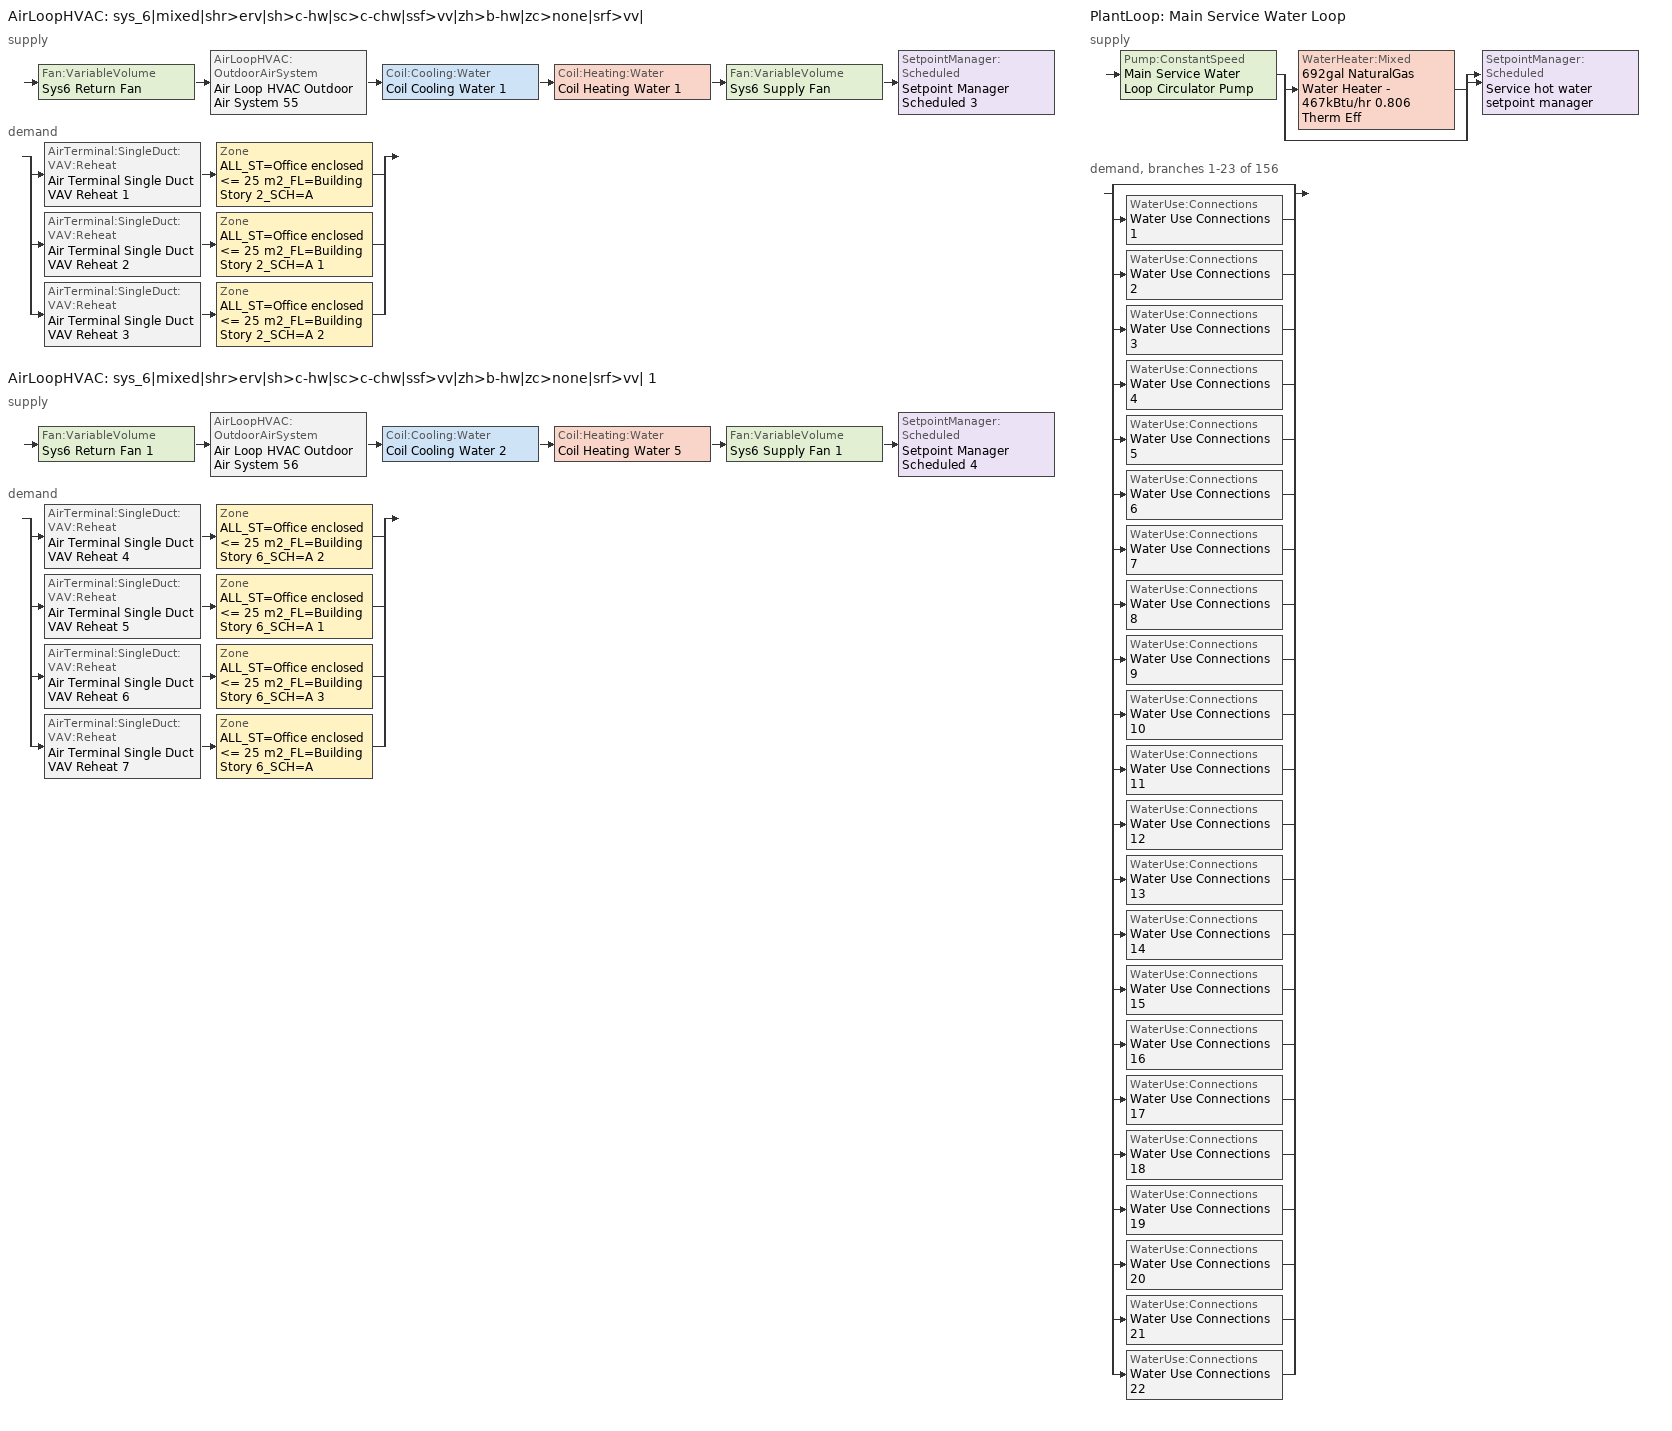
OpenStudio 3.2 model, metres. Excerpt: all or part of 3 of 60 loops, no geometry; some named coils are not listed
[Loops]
AirLoopHVAC 'sys_6|mixed|shr>erv|sh>c-hw|sc>c-chw|ssf>vv|zh>b-hw|zc>none|srf>vv|'
 supply: Fan:VariableVolume 'Sys6 Return Fan' > AirLoopHVAC:OutdoorAirSystem 'Air Loop HVAC Outdoor Air System 55' > Coil:Cooling:Water 'Coil Cooling Water 1' > Coil:Heating:Water 'Coil Heating Water 1' > Fan:VariableVolume 'Sys6 Supply Fan' > SetpointManager:Scheduled 'Setpoint Manager Scheduled 3'
 demand: split
  | AirTerminal:SingleDuct:VAV:Reheat 'Air Terminal Single Duct VAV Reheat 1' > Zone 'ALL_ST=Office enclosed <= 25 m2_FL=Building Story 2_SCH=A'
  | AirTerminal:SingleDuct:VAV:Reheat 'Air Terminal Single Duct VAV Reheat 2' > Zone 'ALL_ST=Office enclosed <= 25 m2_FL=Building Story 2_SCH=A 1'
  | AirTerminal:SingleDuct:VAV:Reheat 'Air Terminal Single Duct VAV Reheat 3' > Zone 'ALL_ST=Office enclosed <= 25 m2_FL=Building Story 2_SCH=A 2'
AirLoopHVAC 'sys_6|mixed|shr>erv|sh>c-hw|sc>c-chw|ssf>vv|zh>b-hw|zc>none|srf>vv| 1'
 supply: Fan:VariableVolume 'Sys6 Return Fan 1' > AirLoopHVAC:OutdoorAirSystem 'Air Loop HVAC Outdoor Air System 56' > Coil:Cooling:Water 'Coil Cooling Water 2' > Coil:Heating:Water 'Coil Heating Water 5' > Fan:VariableVolume 'Sys6 Supply Fan 1' > SetpointManager:Scheduled 'Setpoint Manager Scheduled 4'
 demand: split
  | AirTerminal:SingleDuct:VAV:Reheat 'Air Terminal Single Duct VAV Reheat 4' > Zone 'ALL_ST=Office enclosed <= 25 m2_FL=Building Story 6_SCH=A 2'
  | AirTerminal:SingleDuct:VAV:Reheat 'Air Terminal Single Duct VAV Reheat 5' > Zone 'ALL_ST=Office enclosed <= 25 m2_FL=Building Story 6_SCH=A 1'
  | AirTerminal:SingleDuct:VAV:Reheat 'Air Terminal Single Duct VAV Reheat 6' > Zone 'ALL_ST=Office enclosed <= 25 m2_FL=Building Story 6_SCH=A 3'
  | AirTerminal:SingleDuct:VAV:Reheat 'Air Terminal Single Duct VAV Reheat 7' > Zone 'ALL_ST=Office enclosed <= 25 m2_FL=Building Story 6_SCH=A'
PlantLoop 'Main Service Water Loop'
 supply: Pump:ConstantSpeed 'Main Service Water Loop Circulator Pump' > split
  | WaterHeater:Mixed '692gal NaturalGas Water Heater - 467kBtu/hr 0.806 Therm Eff'
  | bypass
  join > SetpointManager:Scheduled 'Service hot water setpoint manager'
 demand, branches 1-23 of 156: split
  | bypass
  | WaterUse:Connections 'Water Use Connections 1'
  | WaterUse:Connections 'Water Use Connections 2'
  | WaterUse:Connections 'Water Use Connections 3'
  | WaterUse:Connections 'Water Use Connections 4'
  | WaterUse:Connections 'Water Use Connections 5'
  | WaterUse:Connections 'Water Use Connections 6'
  | WaterUse:Connections 'Water Use Connections 7'
  | WaterUse:Connections 'Water Use Connections 8'
  | WaterUse:Connections 'Water Use Connections 9'
  | WaterUse:Connections 'Water Use Connections 10'
  | WaterUse:Connections 'Water Use Connections 11'
  | WaterUse:Connections 'Water Use Connections 12'
  | WaterUse:Connections 'Water Use Connections 13'
  | WaterUse:Connections 'Water Use Connections 14'
  | WaterUse:Connections 'Water Use Connections 15'
  | WaterUse:Connections 'Water Use Connections 16'
  | WaterUse:Connections 'Water Use Connections 17'
  | WaterUse:Connections 'Water Use Connections 18'
  | WaterUse:Connections 'Water Use Connections 19'
  | WaterUse:Connections 'Water Use Connections 20'
  | WaterUse:Connections 'Water Use Connections 21'
  | WaterUse:Connections 'Water Use Connections 22'
[Sizing:Zone] Zone Cooling Design Supply Air Temperature Input Method=TemperatureDifference; Zone Cooling Design Supply Air Temperature {C}=14; Zone Cooling Design Supply Air Temperature Difference {deltaC}=11; Zone Heating Design Supply Air Temperature Input Method=TemperatureDifference; Zone Heating Design Supply Air Temperature {C}=40; Zone Heating Design Supply Air Temperature Difference {deltaC}=21; Zone Cooling Design Supply Air Humidity Ratio {kg-H2O/kg-air}=0.0085; Zone Heating Design Supply Air Humidity Ratio {kg-H2O/kg-air}=0.008; Zone Heating Sizing Factor=1.3; Zone Cooling Sizing Factor=1.1; Cooling Design Air Flow Method=DesignDay; Heating Design Air Flow Method=DesignDay; Account for Dedicated Outdoor Air System=No; Dedicated Outdoor Air System Control Strategy=NeutralSupplyAir; Dedicated Outdoor Air Low Setpoint Temperature for Design {C}=autosize; Dedicated Outdoor Air High Setpoint Temperature for Design {C}=autosize
ALL_ST=Office enclosed <= 25 m2_FL=Building Story 6_SCH=A; ALL_ST=Office enclosed <= 25 m2_FL=Building Story 6_SCH=A 1; ALL_ST=Office enclosed <= 25 m2_FL=Building Story 6_SCH=A 2; ALL_ST=Office enclosed <= 25 m2_FL=Building Story 2_SCH=A; ALL_ST=Office enclosed <= 25 m2_FL=Building Story 2_SCH=A 1; ALL_ST=Office enclosed <= 25 m2_FL=Building Story 2_SCH=A 2; ALL_ST=Office enclosed <= 25 m2_FL=Building Story 6_SCH=A 3
[Zone equipment]
ALL_ST=Office enclosed <= 25 m2_FL=Building Story 6_SCH=A: Zone HVAC Baseboard Convective Water 74, Air Terminal Single Duct VAV Reheat 7
ALL_ST=Office enclosed <= 25 m2_FL=Building Story 6_SCH=A 1: Zone HVAC Baseboard Convective Water 72, Air Terminal Single Duct VAV Reheat 5
ALL_ST=Office enclosed <= 25 m2_FL=Building Story 6_SCH=A 2: Zone HVAC Baseboard Convective Water 71, Air Terminal Single Duct VAV Reheat 4
ALL_ST=Office enclosed <= 25 m2_FL=Building Story 2_SCH=A: Zone HVAC Baseboard Convective Water 68, Air Terminal Single Duct VAV Reheat 1
ALL_ST=Office enclosed <= 25 m2_FL=Building Story 2_SCH=A 1: Zone HVAC Baseboard Convective Water 69, Air Terminal Single Duct VAV Reheat 2
ALL_ST=Office enclosed <= 25 m2_FL=Building Story 2_SCH=A 2: Zone HVAC Baseboard Convective Water 70, Air Terminal Single Duct VAV Reheat 3
ALL_ST=Office enclosed <= 25 m2_FL=Building Story 6_SCH=A 3: Zone HVAC Baseboard Convective Water 73, Air Terminal Single Duct VAV Reheat 6
[PlantLoop]
Main Service Water Loop: Glycol Concentration=0; Maximum Loop Temperature {C}=60; Minimum Loop Temperature {C}=10; Plant Loop Volume {m3}=Autocalculate; Load Distribution Scheme=Optimal
[Sizing:Plant]
Main Service Water Loop: Loop Type=Heating; Design Loop Exit Temperature {C}=60; Loop Design Temperature Difference {deltaC}=5; Sizing Option=NonCoincident; Zone Timesteps in Averaging Window=1; Coincident Sizing Factor Mode=None
[AirLoopHVAC] Design Supply Air Flow Rate {m3/s}=autosize; Design Return Air Flow Fraction of Supply Air Flow=1
Name | Availability Schedule
sys_6|mixed|shr>erv|sh>c-hw|sc>c-chw|ssf>vv|zh>b-hw|zc>none|srf>vv| | sys_6|mixed|shr>none|sh>c-hw|sc>c-chw|ssf>vv|zh>b-hw|zc>none|srf>vv| Occ Sch
sys_6|mixed|shr>erv|sh>c-hw|sc>c-chw|ssf>vv|zh>b-hw|zc>none|srf>vv| 1 | sys_6|mixed|shr>none|sh>c-hw|sc>c-chw|ssf>vv|zh>b-hw|zc>none|srf>vv| 1 Occ Sch
[Sizing:System] Type of Load to Size On=Sensible; Design Outdoor Air Flow Rate {m3/s}=Autosize; Central Heating Maximum System Air Flow Ratio=0.3; Preheat Design Temperature {C}=7; Preheat Design Humidity Ratio {kg-H2O/kg-Air}=0.008; Precool Design Temperature {C}=12.8; Precool Design Humidity Ratio {kg-H2O/kg-Air}=0.008; Central Cooling Design Supply Air Temperature {C}=13; Central Heating Design Supply Air Temperature {C}=13.1; Sizing Option=NonCoincident; 100% Outdoor Air in Cooling=No; 100% Outdoor Air in Heating=No; Central Cooling Design Supply Air Humidity Ratio {kg-H2O/kg-Air}=0.0085; Central Heating Design Supply Air Humidity Ratio {kg-H2O/kg-Air}=0.008; Cooling Design Air Flow Method=DesignDay; Cooling Design Air Flow Rate {m3/s}=0; Heating Design Air Flow Method=DesignDay; Heating Design Air Flow Rate {m3/s}=0; System Outdoor Air Method=ZoneSum; Zone Maximum Outdoor Air Fraction=1; Cooling Supply Air Flow Rate Per Floor Area {m3/s-m2}=0.00996765; Cooling Fraction of Autosized Cooling Supply Air Flow Rate=1; Cooling Supply Air Flow Rate Per Unit Cooling Capacity {m3/s-W}=3.94755e-05; Heating Supply Air Flow Rate Per Floor Area {m3/s-m2}=0.00996765; Heating Fraction of Autosized Heating Supply Air Flow Rate=1; Heating Fraction of Autosized Cooling Supply Air Flow Rate=1; Heating Supply Air Flow Rate Per Unit Heating Capacity {m3/s-W}=3.15882e-05; Cooling Design Capacity Method=CoolingDesignCapacity; Cooling Design Capacity {W}=autosize; Cooling Design Capacity Per Floor Area {W/m2}=234.7; Fraction of Autosized Cooling Design Capacity=1; Heating Design Capacity Method=HeatingDesignCapacity; Heating Design Capacity {W}=autosize; Heating Design Capacity Per Floor Area {W/m2}=157; Fraction of Autosized Heating Design Capacity=1; Central Cooling Capacity Control Method=OnOff
sys_6|mixed|shr>erv|sh>c-hw|sc>c-chw|ssf>vv|zh>b-hw|zc>none|srf>vv|; sys_6|mixed|shr>erv|sh>c-hw|sc>c-chw|ssf>vv|zh>b-hw|zc>none|srf>vv| 1
[Controller:OutdoorAir] Minimum Outdoor Air Flow Rate {m3/s}=autosize; Maximum Outdoor Air Flow Rate {m3/s}=Autosize; Economizer Control Type=DifferentialEnthalpy; Economizer Control Action Type=ModulateFlow; Lockout Type=NoLockout; Minimum Limit Type=FixedMinimum; High Humidity Control=No; Heat Recovery Bypass Control Type=BypassWhenOAFlowGreaterThanMinimum
Name | Minimum Outdoor Air Schedule | Controller Mechanical Ventilation
Controller Outdoor Air 55 | sys_6|mixed|shr>none|sh>c-hw|sc>c-chw|ssf>vv|zh>b-hw|zc>none|srf>vv| Occ Sch | Controller Mechanical Ventilation 55
Controller Outdoor Air 56 | sys_6|mixed|shr>none|sh>c-hw|sc>c-chw|ssf>vv|zh>b-hw|zc>none|srf>vv| 1 Occ Sch | Controller Mechanical Ventilation 56
[Controller:MechanicalVentilation] Availability Schedule=Always On Discrete; System Outdoor Air Method=ZoneSum
Controller Mechanical Ventilation 55; Controller Mechanical Ventilation 56
[AirLoopHVAC:OutdoorAirSystem]
Name | Controller
Air Loop HVAC Outdoor Air System 55 | Controller Outdoor Air 55
Air Loop HVAC Outdoor Air System 56 | Controller Outdoor Air 56
[SetpointManager:Scheduled] Control Variable=Temperature
Name | Schedule
Setpoint Manager Scheduled 3 | Supply Air Temp
Setpoint Manager Scheduled 4 | Supply Air Temp 1
Service hot water setpoint manager | Service Water Loop Temp - 140F
[Pump:ConstantSpeed]
Main Service Water Loop Circulator Pump: Rated Flow Rate {m3/s}=autosize; Rated Pump Head {Pa}=642383; Rated Power Consumption {W}=autosize; Motor Efficiency=0.855; Fraction of Motor Inefficiencies to Fluid Stream=0; Pump Control Type=Intermittent; Design Power Sizing Method=PowerPerFlowPerPressure; Design Electric Power per Unit Flow Rate {W/(m3/s)}=348701.1; Design Shaft Power per Unit Flow Rate per Unit Head {W-s/m3-Pa}=1.28205
[Fan:VariableVolume] Availability Schedule=Always On Discrete; Maximum Flow Rate {m3/s}=Autosize; Fan Power Minimum Flow Rate Input Method=Fraction; Fan Power Minimum Flow Fraction=0.68; Fan Power Minimum Air Flow Rate {m3/s}=0; Motor In Airstream Fraction=1; Fan Power Coefficient 1=-2.4176; Fan Power Coefficient 2=9.5874; Fan Power Coefficient 3=-11.559; Fan Power Coefficient 4=5.4009; Fan Power Coefficient 5=0
Name | Fan Total Efficiency | Pressure Rise {Pa} | Motor Efficiency
Sys6 Supply Fan; Sys6 Supply Fan 1 | 0.549965 | 1000 | 0.8461
Sys6 Return Fan; Sys6 Return Fan 1 | 0.299975 | 250 | 0.4615
[AirTerminal:SingleDuct:VAV:Reheat] Availability Schedule=Always On Discrete; Maximum Air Flow Rate {m3/s}=AutoSize; Zone Minimum Air Flow Input Method=Constant; Constant Minimum Air Flow Fraction=0.3; Maximum Hot Water or Steam Flow Rate {m3/s}=AutoSize; Minimum Hot Water or Steam Flow Rate {m3/s}=0; Convergence Tolerance=0.001; Damper Heating Action=Normal; Maximum Flow per Zone Floor Area During Reheat {m3/s-m2}=AutoSize; Maximum Flow Fraction During Reheat=0.5; Maximum Reheat Air Temperature {C}=43; Control For Outdoor Air=No
Name | Fixed Minimum Air Flow Rate {m3/s} | Reheat Coil
Air Terminal Single Duct VAV Reheat 1 | 2.94962 | Coil Heating Water 2
Air Terminal Single Duct VAV Reheat 2 | 0.0557921 | Coil Heating Water 3
Air Terminal Single Duct VAV Reheat 3 | 0.0836127 | Coil Heating Water 4
Air Terminal Single Duct VAV Reheat 4 | 0.139391 | Coil Heating Water 6
Air Terminal Single Duct VAV Reheat 5 | 0.696736 | Coil Heating Water 7
Air Terminal Single Duct VAV Reheat 6 | 0.139355 | Coil Heating Water 8
Air Terminal Single Duct VAV Reheat 7 | 0.167225 | Coil Heating Water 9
[WaterHeater:Mixed]
692gal NaturalGas Water Heater - 467kBtu/hr 0.806 Therm Eff: Tank Volume {m3}=2.62062; Setpoint Temperature Schedule=Service Water Loop Temp - 140F; Deadband Temperature Difference {deltaC}=2; Maximum Temperature Limit {C}=60; Heater Control Type=Cycle; Heater Maximum Capacity {W}=136928; Heater Fuel Type=NaturalGas; Heater Thermal Efficiency=0.805956; Part Load Factor Curve=SWH-EFFFPLR-NECB2011; Off Cycle Parasitic Fuel Consumption Rate {W}=184.143; Off Cycle Parasitic Fuel Type=NaturalGas; Off Cycle Parasitic Heat Fraction to Tank=0.8; On Cycle Parasitic Fuel Consumption Rate {W}=184.143; On Cycle Parasitic Fuel Type=NaturalGas; On Cycle Parasitic Heat Fraction to Tank=0; Ambient Temperature Indicator=Schedule; Ambient Temperature Schedule=Water Heater Ambient Temp Schedule - 70.0f; Off Cycle Loss Coefficient to Ambient Temperature {W/K}=20.9702; On Cycle Loss Coefficient to Ambient Temperature {W/K}=20.9702; Use Side Effectiveness=1; Source Side Effectiveness=1; Use Side Design Flow Rate {m3/s}=autosize; Source Side Design Flow Rate {m3/s}=autosize; Indirect Water Heating Recovery Time {hr}=1.5; Source Side Flow Control Mode=IndirectHeatPrimarySetpoint
[WaterHeater:Sizing]
692gal NaturalGas Water Heater - 467kBtu/hr 0.806 Therm Eff: Design Mode=PeakDraw; Time Storage Can Meet Peak Draw {hr}=0.538503; Time for Tank Recovery {hr}=0; Nominal Tank Volume for Autosizing Plant Connections {m3}=1
[WaterUse:Connections] Drain Water Heat Exchanger Type=None; Drain Water Heat Exchanger Destination=Plant
Name | Water Use Equipment Name 1
Water Use Connections 1 | Basement Service Water Use 2.83gal/min
Water Use Connections 2 | Dining_flr_5 Service Water Use 0.53gal/min
Water Use Connections 3 | Er_exam1_1_flr_1 Service Water Use 0.01gal/min
Water Use Connections 4 | Er_exam1_2_flr_1 Service Water Use 0.01gal/min
Water Use Connections 5 | Er_exam1_3_flr_1 Service Water Use 0.01gal/min
Water Use Connections 6 | Er_exam1_4_flr_1 Service Water Use 0.01gal/min
Water Use Connections 7 | Er_exam3_1_flr_1 Service Water Use 0.01gal/min
Water Use Connections 8 | Er_exam3_2_flr_1 Service Water Use 0.01gal/min
Water Use Connections 9 | Er_exam3_3_flr_1 Service Water Use 0.01gal/min
Water Use Connections 10 | Er_exam3_4_flr_1 Service Water Use 0.01gal/min
Water Use Connections 11 | Er_nursestn_lobby_flr_1 Service Water Use 0.23gal/min
Water Use Connections 12 | Er_trauma1_flr_1 Service Water Use 0.01gal/min
Water Use Connections 13 | Er_trauma2_flr_1 Service Water Use 0.01gal/min
Water Use Connections 14 | Er_triage_1_flr_1 Service Water Use 0.01gal/min
Water Use Connections 15 | Er_triage_2_flr_1 Service Water Use 0.01gal/min
Water Use Connections 16 | Er_triage_3_flr_1 Service Water Use 0.01gal/min
Water Use Connections 17 | Er_triage_4_flr_1 Service Water Use 0.01gal/min
Water Use Connections 18 | Icu_flr_2 Service Water Use 0.47gal/min
Water Use Connections 19 | Icu_nursestn_lobby_flr_2 Service Water Use 0.13gal/min
Water Use Connections 20 | Ic_patroom1_1_flr_2 Service Water Use 0.01gal/min
Water Use Connections 21 | Ic_patroom1_2_flr_2 Service Water Use 0.01gal/min
Water Use Connections 22 | Ic_patroom1_3_flr_2 Service Water Use 0.01gal/min
[WaterUse:Equipment:Definition]
Name | Peak Flow Rate {m3/s} | Target Temperature Schedule | Sensible Fraction Schedule | Latent Fraction Schedule
Basement Service Water Use Def 2.83gal/min | 0.000178745 | Schedule Ruleset 5 | Schedule Ruleset 3 | Schedule Ruleset 4
Dining_flr_5 Service Water Use Def 0.53gal/min | 3.33065e-05 | Schedule Ruleset 8 | Schedule Ruleset 6 | Schedule Ruleset 7
Er_exam1_1_flr_1 Service Water Use Def 0.01gal/min | 6.6613e-07 | Schedule Ruleset 11 | Schedule Ruleset 9 | Schedule Ruleset 10
Er_exam1_2_flr_1 Service Water Use Def 0.01gal/min | 6.6613e-07 | Schedule Ruleset 14 | Schedule Ruleset 12 | Schedule Ruleset 13
Er_exam1_3_flr_1 Service Water Use Def 0.01gal/min | 6.6613e-07 | Schedule Ruleset 17 | Schedule Ruleset 15 | Schedule Ruleset 16
Er_exam1_4_flr_1 Service Water Use Def 0.01gal/min | 6.6613e-07 | Schedule Ruleset 20 | Schedule Ruleset 18 | Schedule Ruleset 19
Er_exam3_1_flr_1 Service Water Use Def 0.01gal/min | 6.6613e-07 | Schedule Ruleset 23 | Schedule Ruleset 21 | Schedule Ruleset 22
Er_exam3_2_flr_1 Service Water Use Def 0.01gal/min | 6.6613e-07 | Schedule Ruleset 26 | Schedule Ruleset 24 | Schedule Ruleset 25
Er_exam3_3_flr_1 Service Water Use Def 0.01gal/min | 6.6613e-07 | Schedule Ruleset 29 | Schedule Ruleset 27 | Schedule Ruleset 28
Er_exam3_4_flr_1 Service Water Use Def 0.01gal/min | 6.6613e-07 | Schedule Ruleset 32 | Schedule Ruleset 30 | Schedule Ruleset 31
Er_nursestn_lobby_flr_1 Service Water Use Def 0.23gal/min | 1.47659e-05 | Schedule Ruleset 35 | Schedule Ruleset 33 | Schedule Ruleset 34
Er_trauma1_flr_1 Service Water Use Def 0.01gal/min | 6.6613e-07 | Schedule Ruleset 38 | Schedule Ruleset 36 | Schedule Ruleset 37
Er_trauma2_flr_1 Service Water Use Def 0.01gal/min | 6.6613e-07 | Schedule Ruleset 41 | Schedule Ruleset 39 | Schedule Ruleset 40
Er_triage_1_flr_1 Service Water Use Def 0.01gal/min | 6.6613e-07 | Schedule Ruleset 44 | Schedule Ruleset 42 | Schedule Ruleset 43
Er_triage_2_flr_1 Service Water Use Def 0.01gal/min | 6.6613e-07 | Schedule Ruleset 47 | Schedule Ruleset 45 | Schedule Ruleset 46
Er_triage_3_flr_1 Service Water Use Def 0.01gal/min | 6.6613e-07 | Schedule Ruleset 50 | Schedule Ruleset 48 | Schedule Ruleset 49
Er_triage_4_flr_1 Service Water Use Def 0.01gal/min | 6.6613e-07 | Schedule Ruleset 53 | Schedule Ruleset 51 | Schedule Ruleset 52
Icu_flr_2 Service Water Use Def 0.47gal/min | 2.95394e-05 | Schedule Ruleset 56 | Schedule Ruleset 54 | Schedule Ruleset 55
Icu_nursestn_lobby_flr_2 Service Water Use Def 0.13gal/min | 7.99196e-06 | Schedule Ruleset 59 | Schedule Ruleset 57 | Schedule Ruleset 58
Ic_patroom1_1_flr_2 Service Water Use Def 0.01gal/min | 4.99598e-07 | Schedule Ruleset 62 | Schedule Ruleset 60 | Schedule Ruleset 61
Ic_patroom1_2_flr_2 Service Water Use Def 0.01gal/min | 4.99598e-07 | Schedule Ruleset 65 | Schedule Ruleset 63 | Schedule Ruleset 64
Ic_patroom1_3_flr_2 Service Water Use Def 0.01gal/min | 4.99598e-07 | Schedule Ruleset 68 | Schedule Ruleset 66 | Schedule Ruleset 67
[WaterUse:Equipment]
Name | Water Use Equipment Definition | Space | Flow Rate Fraction Schedule
Basement Service Water Use 2.83gal/min | Basement Service Water Use Def 2.83gal/min | Basement | NECB-A-Service Water Heating
Dining_flr_5 Service Water Use 0.53gal/min | Dining_flr_5 Service Water Use Def 0.53gal/min | Dining_Flr_5 | NECB-B-Service Water Heating
Er_exam1_1_flr_1 Service Water Use 0.01gal/min | Er_exam1_1_flr_1 Service Water Use Def 0.01gal/min | ER_Exam1_1_Flr_1 | NECB-C-Service Water Heating
Er_exam1_2_flr_1 Service Water Use 0.01gal/min | Er_exam1_2_flr_1 Service Water Use Def 0.01gal/min | ER_Exam1_2_Flr_1 | NECB-C-Service Water Heating
Er_exam1_3_flr_1 Service Water Use 0.01gal/min | Er_exam1_3_flr_1 Service Water Use Def 0.01gal/min | ER_Exam1_3_Flr_1 | NECB-C-Service Water Heating
Er_exam1_4_flr_1 Service Water Use 0.01gal/min | Er_exam1_4_flr_1 Service Water Use Def 0.01gal/min | ER_Exam1_4_Flr_1 | NECB-C-Service Water Heating
Er_exam3_1_flr_1 Service Water Use 0.01gal/min | Er_exam3_1_flr_1 Service Water Use Def 0.01gal/min | ER_Exam3_1_Flr_1 | NECB-C-Service Water Heating
Er_exam3_2_flr_1 Service Water Use 0.01gal/min | Er_exam3_2_flr_1 Service Water Use Def 0.01gal/min | ER_Exam3_2_Flr_1 | NECB-C-Service Water Heating
Er_exam3_3_flr_1 Service Water Use 0.01gal/min | Er_exam3_3_flr_1 Service Water Use Def 0.01gal/min | ER_Exam3_3_Flr_1 | NECB-C-Service Water Heating
Er_exam3_4_flr_1 Service Water Use 0.01gal/min | Er_exam3_4_flr_1 Service Water Use Def 0.01gal/min | ER_Exam3_4_Flr_1 | NECB-C-Service Water Heating
Er_nursestn_lobby_flr_1 Service Water Use 0.23gal/min | Er_nursestn_lobby_flr_1 Service Water Use Def 0.23gal/min | ER_NurseStn_Lobby_Flr_1 | NECB-H-Service Water Heating
Er_trauma1_flr_1 Service Water Use 0.01gal/min | Er_trauma1_flr_1 Service Water Use Def 0.01gal/min | ER_Trauma1_Flr_1 | NECB-C-Service Water Heating
Er_trauma2_flr_1 Service Water Use 0.01gal/min | Er_trauma2_flr_1 Service Water Use Def 0.01gal/min | ER_Trauma2_Flr_1 | NECB-C-Service Water Heating
Er_triage_1_flr_1 Service Water Use 0.01gal/min | Er_triage_1_flr_1 Service Water Use Def 0.01gal/min | ER_Triage_1_Flr_1 | NECB-C-Service Water Heating
Er_triage_2_flr_1 Service Water Use 0.01gal/min | Er_triage_2_flr_1 Service Water Use Def 0.01gal/min | ER_Triage_2_Flr_1 | NECB-C-Service Water Heating
Er_triage_3_flr_1 Service Water Use 0.01gal/min | Er_triage_3_flr_1 Service Water Use Def 0.01gal/min | ER_Triage_3_Flr_1 | NECB-C-Service Water Heating
Er_triage_4_flr_1 Service Water Use 0.01gal/min | Er_triage_4_flr_1 Service Water Use Def 0.01gal/min | ER_Triage_4_Flr_1 | NECB-C-Service Water Heating
Icu_flr_2 Service Water Use 0.47gal/min | Icu_flr_2 Service Water Use Def 0.47gal/min | ICU_Flr_2 | NECB-H-Service Water Heating
Icu_nursestn_lobby_flr_2 Service Water Use 0.13gal/min | Icu_nursestn_lobby_flr_2 Service Water Use Def 0.13gal/min | ICU_NurseStn_Lobby_Flr_2 | NECB-H-Service Water Heating
Ic_patroom1_1_flr_2 Service Water Use 0.01gal/min | Ic_patroom1_1_flr_2 Service Water Use Def 0.01gal/min | IC_PatRoom1_1_Flr_2 | NECB-H-Service Water Heating
Ic_patroom1_2_flr_2 Service Water Use 0.01gal/min | Ic_patroom1_2_flr_2 Service Water Use Def 0.01gal/min | IC_PatRoom1_2_Flr_2 | NECB-H-Service Water Heating
Ic_patroom1_3_flr_2 Service Water Use 0.01gal/min | Ic_patroom1_3_flr_2 Service Water Use Def 0.01gal/min | IC_PatRoom1_3_Flr_2 | NECB-H-Service Water Heating
[Schedule:Ruleset]
Supply Air Temp: Default Day Schedule=Supply Air Temp Default
Supply Air Temp 1: Default Day Schedule=Supply Air Temp Default 1
Service Water Loop Temp - 140F: Default Day Schedule=Service Water Loop Temp - 140F Default
Water Heater Ambient Temp Schedule - 70.0f: Default Day Schedule=Water Heater Ambient Temp Schedule - 70.0f Default
Schedule Ruleset 3: Default Day Schedule=Schedule Day 7
Schedule Ruleset 4: Default Day Schedule=Schedule Day 8
Schedule Ruleset 5: Default Day Schedule=Schedule Day 9
NECB-A-Service Water Heating: Default Day Schedule=NECB-A-Service Water Heating Default
Schedule Ruleset 6: Default Day Schedule=Schedule Day 10
Schedule Ruleset 7: Default Day Schedule=Schedule Day 11
Schedule Ruleset 8: Default Day Schedule=Schedule Day 12
NECB-B-Service Water Heating: Default Day Schedule=NECB-B-Service Water Heating Default
Schedule Ruleset 9: Default Day Schedule=Schedule Day 13
Schedule Ruleset 10: Default Day Schedule=Schedule Day 14
Schedule Ruleset 11: Default Day Schedule=Schedule Day 15
NECB-C-Service Water Heating: Default Day Schedule=NECB-C-Service Water Heating Default
Schedule Ruleset 12: Default Day Schedule=Schedule Day 16
Schedule Ruleset 13: Default Day Schedule=Schedule Day 17
Schedule Ruleset 14: Default Day Schedule=Schedule Day 18
Schedule Ruleset 15: Default Day Schedule=Schedule Day 19
Schedule Ruleset 16: Default Day Schedule=Schedule Day 20
Schedule Ruleset 17: Default Day Schedule=Schedule Day 21
Schedule Ruleset 18: Default Day Schedule=Schedule Day 22
Schedule Ruleset 19: Default Day Schedule=Schedule Day 23
Schedule Ruleset 20: Default Day Schedule=Schedule Day 24
Schedule Ruleset 21: Default Day Schedule=Schedule Day 25
Schedule Ruleset 22: Default Day Schedule=Schedule Day 26
Schedule Ruleset 23: Default Day Schedule=Schedule Day 27
Schedule Ruleset 24: Default Day Schedule=Schedule Day 28
Schedule Ruleset 25: Default Day Schedule=Schedule Day 29
Schedule Ruleset 26: Default Day Schedule=Schedule Day 30
Schedule Ruleset 27: Default Day Schedule=Schedule Day 31
Schedule Ruleset 28: Default Day Schedule=Schedule Day 32
Schedule Ruleset 29: Default Day Schedule=Schedule Day 33
Schedule Ruleset 30: Default Day Schedule=Schedule Day 34
Schedule Ruleset 31: Default Day Schedule=Schedule Day 35
Schedule Ruleset 32: Default Day Schedule=Schedule Day 36
Schedule Ruleset 33: Default Day Schedule=Schedule Day 37
Schedule Ruleset 34: Default Day Schedule=Schedule Day 38
Schedule Ruleset 35: Default Day Schedule=Schedule Day 39
NECB-H-Service Water Heating: Default Day Schedule=NECB-H-Service Water Heating Default
Schedule Ruleset 36: Default Day Schedule=Schedule Day 40
Schedule Ruleset 37: Default Day Schedule=Schedule Day 41
Schedule Ruleset 38: Default Day Schedule=Schedule Day 42
Schedule Ruleset 39: Default Day Schedule=Schedule Day 43
Schedule Ruleset 40: Default Day Schedule=Schedule Day 44
Schedule Ruleset 41: Default Day Schedule=Schedule Day 45
Schedule Ruleset 42: Default Day Schedule=Schedule Day 46
Schedule Ruleset 43: Default Day Schedule=Schedule Day 47
Schedule Ruleset 44: Default Day Schedule=Schedule Day 48
Schedule Ruleset 45: Default Day Schedule=Schedule Day 49
Schedule Ruleset 46: Default Day Schedule=Schedule Day 50
Schedule Ruleset 47: Default Day Schedule=Schedule Day 51
Schedule Ruleset 48: Default Day Schedule=Schedule Day 52
Schedule Ruleset 49: Default Day Schedule=Schedule Day 53
Schedule Ruleset 50: Default Day Schedule=Schedule Day 54
Schedule Ruleset 51: Default Day Schedule=Schedule Day 55
Schedule Ruleset 52: Default Day Schedule=Schedule Day 56
Schedule Ruleset 53: Default Day Schedule=Schedule Day 57
Schedule Ruleset 54: Default Day Schedule=Schedule Day 58
Schedule Ruleset 55: Default Day Schedule=Schedule Day 59
Schedule Ruleset 56: Default Day Schedule=Schedule Day 60
Schedule Ruleset 57: Default Day Schedule=Schedule Day 61
Schedule Ruleset 58: Default Day Schedule=Schedule Day 62
Schedule Ruleset 59: Default Day Schedule=Schedule Day 63
Schedule Ruleset 60: Default Day Schedule=Schedule Day 64
Schedule Ruleset 61: Default Day Schedule=Schedule Day 65
Schedule Ruleset 62: Default Day Schedule=Schedule Day 66
Schedule Ruleset 63: Default Day Schedule=Schedule Day 67
Schedule Ruleset 64: Default Day Schedule=Schedule Day 68
Schedule Ruleset 65: Default Day Schedule=Schedule Day 69
Schedule Ruleset 66: Default Day Schedule=Schedule Day 70
Schedule Ruleset 67: Default Day Schedule=Schedule Day 71
Schedule Ruleset 68: Default Day Schedule=Schedule Day 72
sys_6|mixed|shr>none|sh>c-hw|sc>c-chw|ssf>vv|zh>b-hw|zc>none|srf>vv| Occ Sch: Default Day Schedule=sys_6|mixed|shr>none|sh>c-hw|sc>c-chw|ssf>vv|zh>b-hw|zc>none|srf>vv| Occ Sch Default; Summer Design Day Schedule=sys_6|mixed|shr>none|sh>c-hw|sc>c-chw|ssf>vv|zh>b-hw|zc>none|srf>vv| Occ Sch Summer Design Day; Winter Design Day Schedule=sys_6|mixed|shr>none|sh>c-hw|sc>c-chw|ssf>vv|zh>b-hw|zc>none|srf>vv| Occ Sch Winter Design Day
sys_6|mixed|shr>none|sh>c-hw|sc>c-chw|ssf>vv|zh>b-hw|zc>none|srf>vv| 1 Occ Sch: Default Day Schedule=sys_6|mixed|shr>none|sh>c-hw|sc>c-chw|ssf>vv|zh>b-hw|zc>none|srf>vv| 1 Occ Sch Default; Summer Design Day Schedule=sys_6|mixed|shr>none|sh>c-hw|sc>c-chw|ssf>vv|zh>b-hw|zc>none|srf>vv| 1 Occ Sch Summer Design Day; Winter Design Day Schedule=sys_6|mixed|shr>none|sh>c-hw|sc>c-chw|ssf>vv|zh>b-hw|zc>none|srf>vv| 1 Occ Sch Winter Design Day
[Schedule:Day]
Supply Air Temp Default; Supply Air Temp Default 1: 24, 0, 13
Service Water Loop Temp - 140F Default; Schedule Day 9; Schedule Day 12; Schedule Day 15; Schedule Day 18; Schedule Day 21; Schedule Day 24; Schedule Day 27; Schedule Day 30; Schedule Day 33; Schedule Day 36; Schedule Day 39; Schedule Day 42; Schedule Day 45; Schedule Day 48; Schedule Day 51; Schedule Day 54; Schedule Day 57; Schedule Day 60; Schedule Day 63; Schedule Day 66; Schedule Day 69; Schedule Day 72: 24, 0, 60
Water Heater Ambient Temp Schedule - 70.0f Default: 24, 0, 21.1111
Schedule Day 7; Schedule Day 10; Schedule Day 13; Schedule Day 16; Schedule Day 19; Schedule Day 22; Schedule Day 25; Schedule Day 28; Schedule Day 31; Schedule Day 34; Schedule Day 37; Schedule Day 40; Schedule Day 43; Schedule Day 46; Schedule Day 49; Schedule Day 52; Schedule Day 55; Schedule Day 58; Schedule Day 61; Schedule Day 64; Schedule Day 67; Schedule Day 70: 24, 0, 0.2
Schedule Day 8; NECB-A-Service Water Heating Sat Day; NECB-A-Service Water Heating Sun|Hol Day; Schedule Day 11; Schedule Day 14; Schedule Day 17; Schedule Day 20; Schedule Day 23; Schedule Day 26; Schedule Day 29; Schedule Day 32; Schedule Day 35; Schedule Day 38; Schedule Day 41; Schedule Day 44; Schedule Day 47; Schedule Day 50; Schedule Day 53; Schedule Day 56; Schedule Day 59; Schedule Day 62; Schedule Day 65; Schedule Day 68; Schedule Day 71: 24, 0, 0.05
NECB-A-Service Water Heating Default; NECB-A-Service Water Heating Default|Wkdy Day: 7, 0, 0.05, 8, 0, 0.1, 10, 0, 0.5, 16, 0, 0.9, 17, 0, 0.7, 18, 0, 0.5, 19, 0, 0.3, 22, 0, 0.2, 24, 0, 0.05
NECB-B-Service Water Heating Default; NECB-B-Service Water Heating Default|Wkdy Day: 1, 0, 0.6, 2, 0, 0.5, 9, 0, 0.05, 11, 0, 0.7, 12, 0, 0.4, 13, 0, 0.5, 15, 0, 0.6, 16, 0, 0.4, 18, 0, 0.3, 19, 0, 0.4, 20, 0, 0.5, 22, 0, 0.8, 24, 0, 0.9
NECB-B-Service Water Heating Sat Day: 1, 0, 0.7, 2, 0, 0.6, 9, 0, 0.05, 11, 0, 0.7, 12, 0, 0.4, 13, 0, 0.5, 15, 0, 0.6, 16, 0, 0.4, 18, 0, 0.3, 19, 0, 0.4, 20, 0, 0.5, 22, 0, 0.8, 24, 0, 0.9
NECB-B-Service Water Heating Sun|Hol Day: 1, 0, 0.5, 2, 0, 0.6, 9, 0, 0.05, 11, 0, 0.7, 12, 0, 0.4, 13, 0, 0.5, 15, 0, 0.6, 16, 0, 0.4, 18, 0, 0.3, 19, 0, 0.4, 20, 0, 0.5, 22, 0, 0.8, 24, 0, 0.5
NECB-C-Service Water Heating Default; NECB-C-Service Water Heating Default|Wkdy Day: 8, 0, 0.05, 9, 0, 0.1, 10, 0, 0.2, 11, 0, 0.3, 12, 0, 0.4, 16, 0, 0.8, 17, 0, 0.6, 18, 0, 0.4, 19, 0, 0.3, 21, 0, 0.2, 24, 0, 0.05
NECB-C-Service Water Heating Sat Day: 8, 0, 0.05, 9, 0, 0.1, 10, 0, 0.2, 11, 0, 0.3, 12, 0, 0.5, 16, 0, 0.9, 17, 0, 0.7, 18, 0, 0.5, 19, 0, 0.3, 21, 0, 0.2, 24, 0, 0.05
NECB-C-Service Water Heating Sun|Hol Day: 8, 0, 0.05, 9, 0, 0.1, 10, 0, 0.2, 11, 0, 0.3, 12, 0, 0.5, 17, 0, 0.9, 18, 0, 0.5, 19, 0, 0.3, 24, 0, 0.05
NECB-H-Service Water Heating Default; NECB-H-Service Water Heating Default|Wkdy Day; NECB-H-Service Water Heating Sat Day; NECB-H-Service Water Heating Sun|Hol Day: 24, 0, 0.9
sys_6|mixed|shr>none|sh>c-hw|sc>c-chw|ssf>vv|zh>b-hw|zc>none|srf>vv| Occ Sch Default; sys_6|mixed|shr>none|sh>c-hw|sc>c-chw|ssf>vv|zh>b-hw|zc>none|srf>vv| 1 Occ Sch Default: 8, 0, 0, 19, 0, 1, 24, 0, 0
sys_6|mixed|shr>none|sh>c-hw|sc>c-chw|ssf>vv|zh>b-hw|zc>none|srf>vv| Occ Sch Winter Design Day; sys_6|mixed|shr>none|sh>c-hw|sc>c-chw|ssf>vv|zh>b-hw|zc>none|srf>vv| Occ Sch Summer Design Day; sys_6|mixed|shr>none|sh>c-hw|sc>c-chw|ssf>vv|zh>b-hw|zc>none|srf>vv| 1 Occ Sch Winter Design Day; sys_6|mixed|shr>none|sh>c-hw|sc>c-chw|ssf>vv|zh>b-hw|zc>none|srf>vv| 1 Occ Sch Summer Design Day: 24, 0, 1
sys_6|mixed|shr>none|sh>c-hw|sc>c-chw|ssf>vv|zh>b-hw|zc>none|srf>vv| Occ Sch Sunday; sys_6|mixed|shr>none|sh>c-hw|sc>c-chw|ssf>vv|zh>b-hw|zc>none|srf>vv| 1 Occ Sch Sunday: 24, 0, 0
[Schedule:Rule] Date Specification Type=DateRange; Start Month=1; Start Day=1; End Month=12; End Day=31
Name | Schedule Ruleset | Rule Order | Day Schedule | Apply Monday | Apply Tuesday | Apply Wednesday | Apply Thursday | Apply Friday | Apply Saturday | Apply Sunday
Schedule Rule 74 | NECB-A-Service Water Heating | 2 | NECB-A-Service Water Heating Default|Wkdy Day | Yes | Yes | Yes | Yes | Yes
Schedule Rule 75 | NECB-A-Service Water Heating | 1 | NECB-A-Service Water Heating Sat Day |  |  |  |  |  | Yes
Schedule Rule 76 | NECB-A-Service Water Heating | 0 | NECB-A-Service Water Heating Sun|Hol Day |  |  |  |  |  |  | Yes
Schedule Rule 77 | NECB-B-Service Water Heating | 2 | NECB-B-Service Water Heating Default|Wkdy Day | Yes | Yes | Yes | Yes | Yes
Schedule Rule 78 | NECB-B-Service Water Heating | 1 | NECB-B-Service Water Heating Sat Day |  |  |  |  |  | Yes
Schedule Rule 79 | NECB-B-Service Water Heating | 0 | NECB-B-Service Water Heating Sun|Hol Day |  |  |  |  |  |  | Yes
Schedule Rule 80 | NECB-C-Service Water Heating | 2 | NECB-C-Service Water Heating Default|Wkdy Day | Yes | Yes | Yes | Yes | Yes
Schedule Rule 81 | NECB-C-Service Water Heating | 1 | NECB-C-Service Water Heating Sat Day |  |  |  |  |  | Yes
Schedule Rule 82 | NECB-C-Service Water Heating | 0 | NECB-C-Service Water Heating Sun|Hol Day |  |  |  |  |  |  | Yes
Schedule Rule 83 | NECB-H-Service Water Heating | 2 | NECB-H-Service Water Heating Default|Wkdy Day | Yes | Yes | Yes | Yes | Yes
Schedule Rule 84 | NECB-H-Service Water Heating | 1 | NECB-H-Service Water Heating Sat Day |  |  |  |  |  | Yes
Schedule Rule 85 | NECB-H-Service Water Heating | 0 | NECB-H-Service Water Heating Sun|Hol Day |  |  |  |  |  |  | Yes
sys_6|mixed|shr>none|sh>c-hw|sc>c-chw|ssf>vv|zh>b-hw|zc>none|srf>vv| Occ Sch Sunday Rule | sys_6|mixed|shr>none|sh>c-hw|sc>c-chw|ssf>vv|zh>b-hw|zc>none|srf>vv| Occ Sch | 0 | sys_6|mixed|shr>none|sh>c-hw|sc>c-chw|ssf>vv|zh>b-hw|zc>none|srf>vv| Occ Sch Sunday |  |  |  |  |  | Yes | Yes
sys_6|mixed|shr>none|sh>c-hw|sc>c-chw|ssf>vv|zh>b-hw|zc>none|srf>vv| 1 Occ Sch Sunday Rule | sys_6|mixed|shr>none|sh>c-hw|sc>c-chw|ssf>vv|zh>b-hw|zc>none|srf>vv| 1 Occ Sch | 0 | sys_6|mixed|shr>none|sh>c-hw|sc>c-chw|ssf>vv|zh>b-hw|zc>none|srf>vv| 1 Occ Sch Sunday |  |  |  |  |  | Yes | Yes
[Schedule:Constant]
Always On Discrete: Value=1
[Curve:Cubic]
SWH-EFFFPLR-NECB2011: Coefficient1 Constant=0.7576; Coefficient2 x=1.0071; Coefficient3 x**2=-1.4443; Coefficient4 x**3=0.6844; Minimum Value of x=0; Maximum Value of x=1
